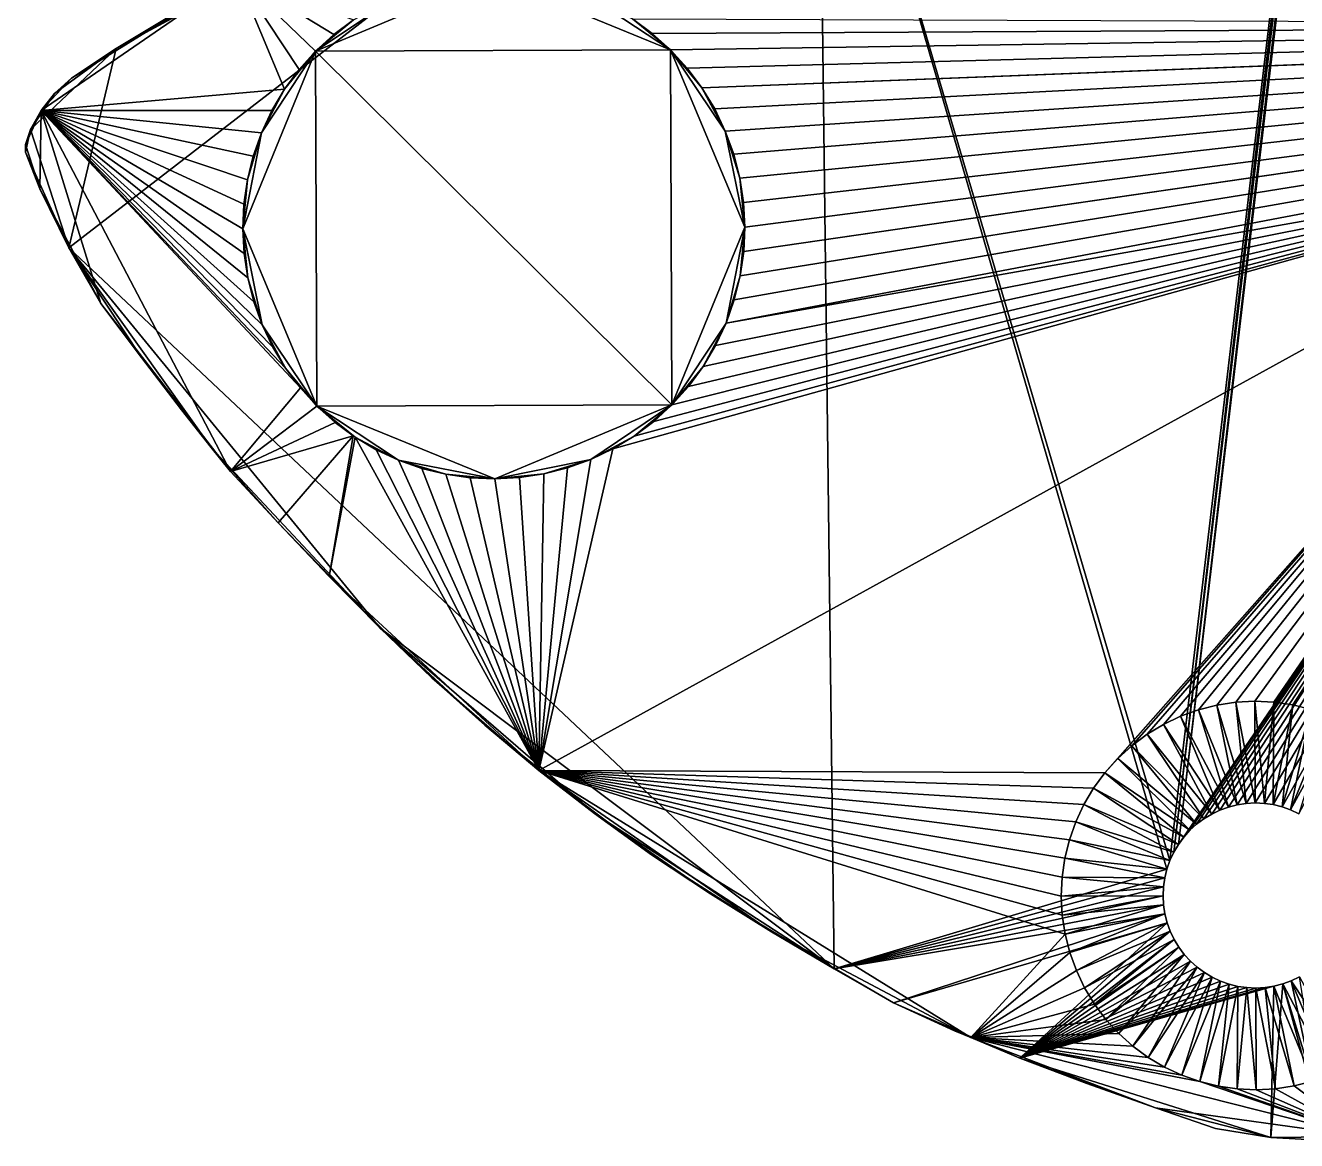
# Model space of a CAD drawing. Extents: x -90 to 90, y -51 to 49.
# Drawn here: x -90.27 to -69.26, y -50.86 to -32.42 of the extents above; entities that cross this region are included whole.
import ezdxf

# ---------------------------------------------------------------- set-up
doc = ezdxf.new("R2010")
doc.units = 0

msp = doc.modelspace()

# ---------------------------------------------------------------- linework, layer by layer
for points in [[(-67.099, -10.856, 2), (-67.176, -10.985, 2), (-71.285, -46.087, 2)], [(-67.099, -10.856, 2), (-71.285, -46.087, 2), (-71.208, -45.958, 2)], [(-67.036, -10.72, 2), (-67.099, -10.856, 2), (-71.208, -45.958, 2)], [(-67.036, -10.72, 2), (-71.208, -45.958, 2), (-63.477, -34.648, 2)], [(-67.176, -10.985, 2), (-77.166, -26.539, 2), (-71.348, -46.223, 2)], [(-67.176, -10.985, 2), (-71.348, -46.223, 2), (-71.285, -46.087, 2)], [(-77.166, -26.539, 2), (-88.77, -32.798, 2), (-89.552, -36.094, 2)], [(-77.166, -26.539, 2), (-89.552, -36.094, 2), (-76.898, -48.016, 2)], [(-77.166, -26.539, 2), (-82.511, -29.274, 2), (-88.77, -32.798, 2)], [(-77.166, -26.539, 2), (-76.898, -48.016, 2), (-71.398, -46.365, 2)], [(-77.166, -26.539, 2), (-71.398, -46.365, 2), (-71.348, -46.223, 2)], [(-82.511, -29.274, 2), (-86.772, -31.593, 2), (-88.77, -32.798, 2)], [(-90.011, -33.823, 0), (-89.512, -33.291, 0), (-86.772, -31.593, 0)], [(-90.011, -33.823, 0), (-86.772, -31.593, 0), (-85.987, -33.473, 0)], [(-89.512, -33.291, 0), (-88.77, -32.798, 0), (-86.772, -31.593, 0)], [(-86.772, -31.593, 0), (-88.77, -32.798, 0), (-88.77, -32.798, 2)], [(-86.772, -31.593, 0), (-88.77, -32.798, 2), (-86.772, -31.593, 2)], [(-85.173, -32.568), (-85.473, -32.842, 0), (-86.772, -31.593, 0)], [(-84.846, -32.324, 0), (-85.173, -32.568), (-86.772, -31.593, 0)], [(-86.772, -31.593, 0), (-85.473, -32.842, 0), (-85.746, -33.145)], [(-86.772, -31.593, 0), (-85.746, -33.145), (-85.987, -33.473, 0)], [(-85.473, -32.842, 0.2), (-84.13, -31.938, 0.2), (-82.543, -31.616, 0.2)], [(-85.473, -32.842, 0.2), (-82.543, -31.616, 0.2), (-79.604, -32.82, 0.2)], [(-82.543, -31.616, 0.2), (-80.954, -31.926, 0.2), (-79.604, -32.82, 0.2)], [(-85.473, -32.842, 0.2), (-84.846, -32.324, 0.2), (-84.13, -31.938, 0.2)], [(-80.954, -31.926, 0.2), (-80.235, -32.306, 0.2), (-79.604, -32.82, 0.2)], [(-85.473, -32.842, 0.2), (-85.173, -32.568, 0.2), (-84.846, -32.324, 0.2)], [(-85.173, -32.568), (-84.846, -32.324, 0), (-84.846, -32.324, 0.2)], [(-85.173, -32.568), (-84.846, -32.324, 0.2), (-85.173, -32.568, 0.2)], [(-52.365, -32.406, 0), (-79.907, -32.548, 0), (-80.235, -32.306, 0)], [(-80.235, -32.306, 0), (-79.907, -32.548, 0), (-79.907, -32.548, 0.2)], [(-80.235, -32.306, 0), (-79.907, -32.548, 0.2), (-80.235, -32.306, 0.2)], [(-80.235, -32.306, 0.2), (-79.907, -32.548, 0.2), (-79.604, -32.82, 0.2)], [(-85.473, -32.842, 0), (-85.173, -32.568), (-85.173, -32.568, 0.2)], [(-85.473, -32.842, 0), (-85.173, -32.568, 0.2), (-85.473, -32.842, 0.2)], [(-52.365, -32.406, 0), (-79.604, -32.82, 0), (-79.907, -32.548, 0)], [(-79.907, -32.548, 0), (-79.604, -32.82, 0), (-79.604, -32.82, 0.2)], [(-79.907, -32.548, 0), (-79.604, -32.82, 0.2), (-79.907, -32.548, 0.2)], [(-52.365, -32.406, 0), (-79.33, -33.121), (-79.604, -32.82, 0)], [(-52.365, -32.406, 0), (-79.086, -33.447, 0), (-79.33, -33.121)], [(-52.365, -32.406, 0), (-52.772, -32.428, 0), (-79.086, -33.447, 0)], [(-52.772, -32.428, 0), (-78.875, -33.796, 0), (-79.086, -33.447, 0)], [(-52.772, -32.428, 0), (-78.7, -34.163, 0), (-78.875, -33.796, 0)], [(-52.772, -32.428, 0), (-78.561, -34.546, 0), (-78.7, -34.163, 0)], [(-53.174, -32.489), (-63.477, -34.648, 0), (-78.688, -37.339)], [(-53.174, -32.489), (-78.688, -37.339), (-78.552, -36.955, 0)], [(-52.772, -32.428, 0), (-78.461, -34.941, 0), (-78.561, -34.546, 0)], [(-53.174, -32.489), (-78.552, -36.955, 0), (-78.454, -36.56, 0)], [(-52.772, -32.428, 0), (-78.399, -35.343, 0), (-78.461, -34.941, 0)], [(-53.174, -32.489), (-78.454, -36.56, 0), (-78.396, -36.157, 0)], [(-52.772, -32.428, 0), (-78.378, -35.75, 0), (-78.399, -35.343, 0)], [(-52.772, -32.428, 0), (-53.174, -32.489), (-78.396, -36.157, 0)], [(-52.772, -32.428, 0), (-78.396, -36.157, 0), (-78.378, -35.75, 0)], [(-88.77, -32.798, 2), (-89.791, -33.542, 2), (-90.189, -34.14, 2)], [(-88.77, -32.798, 2), (-90.189, -34.14, 2), (-89.552, -36.094, 2)], [(-88.77, -32.798, 2), (-89.512, -33.291, 2), (-89.791, -33.542, 2)], [(-88.77, -32.798, 0), (-89.512, -33.291, 0), (-89.512, -33.291, 2)], [(-88.77, -32.798, 0), (-89.512, -33.291, 2), (-88.77, -32.798, 2)], [(-86.678, -35.781, 0.2), (-86.368, -34.192, 0.2), (-85.473, -32.842, 0.2)], [(-85.451, -38.711, 0.2), (-86.678, -35.781, 0.2), (-85.473, -32.842, 0.2)], [(-86.368, -34.192, 0.2), (-85.987, -33.473, 0.2), (-85.473, -32.842, 0.2)], [(-85.987, -33.473, 0.2), (-85.746, -33.145, 0.2), (-85.473, -32.842, 0.2)], [(-85.746, -33.145), (-85.473, -32.842, 0), (-85.473, -32.842, 0.2)], [(-85.746, -33.145), (-85.473, -32.842, 0.2), (-85.746, -33.145, 0.2)], [(-85.473, -32.842, 0.2), (-79.604, -32.82, 0.2), (-79.582, -38.689, 0.2)], [(-79.582, -38.689, 0.2), (-85.451, -38.711, 0.2), (-85.473, -32.842, 0.2)], [(-79.604, -32.82, 0), (-79.33, -33.121), (-79.33, -33.121, 0.2)], [(-79.604, -32.82, 0), (-79.33, -33.121, 0.2), (-79.604, -32.82, 0.2)], [(-79.604, -32.82, 0.2), (-79.33, -33.121, 0.2), (-79.086, -33.447, 0.2)], [(-79.604, -32.82, 0.2), (-79.086, -33.447, 0.2), (-78.7, -34.163, 0.2)], [(-79.604, -32.82, 0.2), (-78.7, -34.163, 0.2), (-78.378, -35.75, 0.2)], [(-79.604, -32.82, 0.2), (-78.378, -35.75, 0.2), (-79.582, -38.689, 0.2)], [(-85.987, -33.473, 0), (-85.746, -33.145), (-85.746, -33.145, 0.2)], [(-85.987, -33.473, 0), (-85.746, -33.145, 0.2), (-85.987, -33.473, 0.2)], [(-79.33, -33.121), (-79.086, -33.447, 0), (-79.086, -33.447, 0.2)], [(-79.33, -33.121), (-79.086, -33.447, 0.2), (-79.33, -33.121, 0.2)], [(-90.011, -33.823, 0), (-89.791, -33.542, 0), (-89.512, -33.291, 0)], [(-89.512, -33.291, 0), (-89.791, -33.542, 0), (-89.791, -33.542, 2)], [(-89.512, -33.291, 0), (-89.791, -33.542, 2), (-89.512, -33.291, 2)], [(-89.791, -33.542, 2), (-90.011, -33.823, 2), (-90.189, -34.14, 2)], [(-90.011, -33.823, 0), (-85.987, -33.473, 0), (-86.195, -33.823, 0)], [(-89.791, -33.542, 0), (-90.011, -33.823, 0), (-90.011, -33.823, 2)], [(-89.791, -33.542, 0), (-90.011, -33.823, 2), (-89.791, -33.542, 2)], [(-86.368, -34.192, 0.2), (-86.195, -33.823, 0.2), (-85.987, -33.473, 0.2)], [(-86.195, -33.823, 0), (-85.987, -33.473, 0), (-85.987, -33.473, 0.2)], [(-86.195, -33.823, 0), (-85.987, -33.473, 0.2), (-86.195, -33.823, 0.2)], [(-79.086, -33.447, 0), (-78.875, -33.796, 0), (-78.875, -33.796, 0.2)], [(-79.086, -33.447, 0), (-78.875, -33.796, 0.2), (-79.086, -33.447, 0.2)], [(-79.086, -33.447, 0.2), (-78.875, -33.796, 0.2), (-78.7, -34.163, 0.2)], [(-90.268, -34.385, 0), (-90.189, -34.14, 0), (-90.011, -33.823, 0)], [(-90.033, -35.12, 0), (-90.268, -34.385, 0), (-90.011, -33.823, 0)], [(-90.011, -33.823, 0), (-90.189, -34.14, 0), (-90.189, -34.14, 2)], [(-90.011, -33.823, 0), (-90.189, -34.14, 2), (-90.011, -33.823, 2)], [(-89.024, -37.015, 0), (-90.033, -35.12, 0), (-90.011, -33.823, 0)], [(-86.882, -39.79, 0), (-89.024, -37.015, 0), (-90.011, -33.823, 0)], [(-90.011, -33.823, 0), (-86.195, -33.823, 0), (-86.368, -34.192, 0)], [(-90.011, -33.823, 0), (-86.368, -34.192, 0), (-86.504, -34.576, 0)], [(-85.726, -38.411, 0), (-86.882, -39.79, 0), (-90.011, -33.823, 0)], [(-85.97, -38.084, 0), (-85.726, -38.411, 0), (-90.011, -33.823, 0)], [(-90.011, -33.823, 0), (-86.504, -34.576, 0), (-86.601, -34.972, 0)], [(-90.011, -33.823, 0), (-86.601, -34.972, 0), (-86.659, -35.375, 0)], [(-86.18, -37.736, 0), (-85.97, -38.084, 0), (-90.011, -33.823, 0)], [(-86.356, -37.368), (-86.18, -37.736, 0), (-90.011, -33.823, 0)], [(-90.011, -33.823, 0), (-86.659, -35.375, 0), (-86.678, -35.781, 0)], [(-90.011, -33.823, 0), (-86.678, -35.781, 0), (-86.656, -36.188, 0)], [(-86.494, -36.985, 0), (-86.356, -37.368), (-90.011, -33.823, 0)], [(-90.011, -33.823, 0), (-86.656, -36.188, 0), (-86.595, -36.591, 0)], [(-90.011, -33.823, 0), (-86.595, -36.591, 0), (-86.494, -36.985, 0)], [(-86.368, -34.192, 0), (-86.195, -33.823, 0), (-86.195, -33.823, 0.2)], [(-86.368, -34.192, 0), (-86.195, -33.823, 0.2), (-86.368, -34.192, 0.2)], [(-78.875, -33.796, 0), (-78.7, -34.163, 0), (-78.7, -34.163, 0.2)], [(-78.875, -33.796, 0), (-78.7, -34.163, 0.2), (-78.875, -33.796, 0.2)], [(-90.189, -34.14, 2), (-90.268, -34.385, 2), (-90.271, -34.511, 2)], [(-90.189, -34.14, 2), (-90.271, -34.511, 2), (-89.552, -36.094, 2)], [(-90.189, -34.14, 0), (-90.268, -34.385, 0), (-90.268, -34.385, 2)], [(-90.189, -34.14, 0), (-90.268, -34.385, 2), (-90.189, -34.14, 2)], [(-86.678, -35.781, 0.2), (-86.601, -34.972, 0.2), (-86.368, -34.192, 0.2)], [(-86.601, -34.972, 0.2), (-86.504, -34.576, 0.2), (-86.368, -34.192, 0.2)], [(-86.504, -34.576, 0), (-86.368, -34.192, 0), (-86.368, -34.192, 0.2)], [(-86.504, -34.576, 0), (-86.368, -34.192, 0.2), (-86.504, -34.576, 0.2)], [(-78.7, -34.163, 0), (-78.561, -34.546, 0), (-78.561, -34.546, 0.2)], [(-78.7, -34.163, 0), (-78.561, -34.546, 0.2), (-78.7, -34.163, 0.2)], [(-78.7, -34.163, 0.2), (-78.561, -34.546, 0.2), (-78.461, -34.941, 0.2)], [(-78.7, -34.163, 0.2), (-78.461, -34.941, 0.2), (-78.378, -35.75, 0.2)], [(-90.033, -35.12, 0), (-90.271, -34.511, 0), (-90.268, -34.385, 0)], [(-90.268, -34.385, 0), (-90.271, -34.511, 0), (-90.271, -34.511, 2)], [(-90.268, -34.385, 0), (-90.271, -34.511, 2), (-90.268, -34.385, 2)], [(-90.271, -34.511, 2), (-90.033, -35.12, 2), (-89.552, -36.094, 2)], [(-90.271, -34.511, 0), (-90.033, -35.12, 0), (-90.033, -35.12, 2)], [(-90.271, -34.511, 0), (-90.033, -35.12, 2), (-90.271, -34.511, 2)], [(-86.601, -34.972, 0), (-86.504, -34.576, 0), (-86.504, -34.576, 0.2)], [(-86.601, -34.972, 0), (-86.504, -34.576, 0.2), (-86.601, -34.972, 0.2)], [(-63.477, -34.648, 0), (-72.424, -44.774, 0), (-81.784, -44.737, 0)], [(-63.477, -34.648, 0), (-81.784, -44.737, 0), (-80.558, -39.418)], [(-63.477, -34.648, 0), (-80.558, -39.418), (-80.209, -39.208)], [(-63.477, -34.648, 0), (-80.209, -39.208), (-79.883, -38.964)], [(-63.477, -34.648, 0), (-79.883, -38.964), (-79.582, -38.689, 0)], [(-63.477, -34.648, 0), (-79.582, -38.689, 0), (-79.31, -38.386, 0)], [(-63.477, -34.648, 0), (-79.31, -38.386, 0), (-79.068, -38.058, 0)], [(-63.477, -34.648, 0), (-79.068, -38.058, 0), (-78.86, -37.708, 0)], [(-63.477, -34.648, 0), (-78.86, -37.708, 0), (-78.688, -37.339)], [(-78.561, -34.546, 0), (-78.461, -34.941, 0), (-78.461, -34.941, 0.2)], [(-78.561, -34.546, 0), (-78.461, -34.941, 0.2), (-78.561, -34.546, 0.2)], [(-63.477, -34.648, 0), (-72.213, -44.54), (-72.424, -44.774, 0)], [(-63.477, -34.648, 0), (-71.98, -44.327, 0), (-72.213, -44.54)], [(-63.477, -34.648, 0), (-71.728, -44.138, 0), (-71.98, -44.327, 0)], [(-63.477, -34.648, 0), (-71.458, -43.975, 0), (-71.728, -44.138, 0)], [(-63.477, -34.648, 0), (-71.173, -43.839, 0), (-71.458, -43.975, 0)], [(-71.208, -45.958, 2), (-71.119, -45.837, 2), (-63.477, -34.648, 2)], [(-63.477, -34.648, 0), (-70.877, -43.732, 0), (-71.173, -43.839, 0)], [(-71.119, -45.837, 2), (-71.019, -45.725, 2), (-63.477, -34.648, 2)], [(-71.019, -45.725, 2), (-70.908, -45.624, 2), (-63.477, -34.648, 2)], [(-70.908, -45.624, 2), (-70.788, -45.534, 2), (-63.477, -34.648, 2)], [(-63.477, -34.648, 0), (-70.571, -43.654, 0), (-70.877, -43.732, 0)], [(-70.788, -45.534, 2), (-70.659, -45.457, 2), (-63.477, -34.648, 2)], [(-70.659, -45.457, 2), (-70.524, -45.392, 2), (-63.477, -34.648, 2)], [(-63.477, -34.648, 0), (-70.26, -43.607, 0), (-70.571, -43.654, 0)], [(-70.524, -45.392, 2), (-70.382, -45.341, 2), (-63.477, -34.648, 2)], [(-70.382, -45.341, 2), (-70.237, -45.304, 2), (-63.477, -34.648, 2)], [(-63.477, -34.648, 0), (-69.945, -43.59, 0), (-70.26, -43.607, 0)], [(-70.237, -45.304, 2), (-70.088, -45.281, 2), (-63.477, -34.648, 2)], [(-70.088, -45.281, 2), (-69.938, -45.273, 2), (-63.477, -34.648, 2)], [(-63.477, -34.648, 0), (-69.63, -43.605, 0), (-69.945, -43.59, 0)], [(-69.938, -45.273, 2), (-69.788, -45.28, 2), (-63.477, -34.648, 2)], [(-69.788, -45.28, 2), (-69.64, -45.301, 2), (-63.477, -34.648, 2)], [(-69.64, -45.301, 2), (-69.494, -45.337, 2), (-63.477, -34.648, 2)], [(-63.477, -34.648, 0), (-69.318, -43.65, 0), (-69.63, -43.605, 0)], [(-69.494, -45.337, 2), (-69.353, -45.387, 2), (-63.477, -34.648, 2)], [(-69.353, -45.387, 2), (-69.217, -45.451, 2), (-63.477, -34.648, 2)], [(-63.477, -34.648, 0), (-69.012, -43.725, 0), (-69.318, -43.65, 0)], [(-86.678, -35.781, 0.2), (-86.659, -35.375, 0.2), (-86.601, -34.972, 0.2)], [(-86.659, -35.375, 0), (-86.601, -34.972, 0), (-86.601, -34.972, 0.2)], [(-86.659, -35.375, 0), (-86.601, -34.972, 0.2), (-86.659, -35.375, 0.2)], [(-78.461, -34.941, 0), (-78.399, -35.343, 0), (-78.399, -35.343, 0.2)], [(-78.461, -34.941, 0), (-78.399, -35.343, 0.2), (-78.461, -34.941, 0.2)], [(-78.461, -34.941, 0.2), (-78.399, -35.343, 0.2), (-78.378, -35.75, 0.2)], [(-89.024, -37.015, 0), (-89.552, -36.094, 0), (-90.033, -35.12, 0)], [(-90.033, -35.12, 0), (-89.552, -36.094, 0), (-89.552, -36.094, 2)], [(-90.033, -35.12, 0), (-89.552, -36.094, 2), (-90.033, -35.12, 2)], [(-86.678, -35.781, 0), (-86.659, -35.375, 0), (-86.659, -35.375, 0.2)], [(-86.678, -35.781, 0), (-86.659, -35.375, 0.2), (-86.678, -35.781, 0.2)], [(-78.399, -35.343, 0.2), (-78.399, -35.343, 0), (-78.378, -35.75, 0)], [(-78.399, -35.343, 0.2), (-78.378, -35.75, 0), (-78.378, -35.75, 0.2)], [(-86.656, -36.188, 0.2), (-86.656, -36.188, 0), (-86.678, -35.781, 0)], [(-86.656, -36.188, 0.2), (-86.678, -35.781, 0), (-86.678, -35.781, 0.2)], [(-86.595, -36.591, 0.2), (-86.656, -36.188, 0.2), (-86.678, -35.781, 0.2)], [(-86.356, -37.368, 0.2), (-86.595, -36.591, 0.2), (-86.678, -35.781, 0.2)], [(-85.451, -38.711, 0.2), (-86.356, -37.368, 0.2), (-86.678, -35.781, 0.2)], [(-78.378, -35.75, 0.2), (-78.688, -37.339, 0.2), (-79.582, -38.689, 0.2)], [(-78.378, -35.75, 0.2), (-78.454, -36.56, 0.2), (-78.688, -37.339, 0.2)], [(-78.378, -35.75, 0.2), (-78.396, -36.157, 0.2), (-78.454, -36.56, 0.2)], [(-78.378, -35.75, 0), (-78.396, -36.157, 0), (-78.396, -36.157, 0.2)], [(-78.378, -35.75, 0), (-78.396, -36.157, 0.2), (-78.378, -35.75, 0.2)], [(-89.552, -36.094, 2), (-89.024, -37.015, 2), (-88.354, -37.909, 2)], [(-89.552, -36.094, 2), (-88.354, -37.909, 2), (-87.2, -39.393, 2)], [(-89.552, -36.094, 2), (-87.2, -39.393, 2), (-84.406, -42.384, 2)], [(-89.552, -36.094, 2), (-84.406, -42.384, 2), (-76.898, -48.016, 2)], [(-89.552, -36.094, 0), (-89.024, -37.015, 0), (-89.024, -37.015, 2)], [(-89.552, -36.094, 0), (-89.024, -37.015, 2), (-89.552, -36.094, 2)], [(-86.595, -36.591, 0.2), (-86.595, -36.591, 0), (-86.656, -36.188, 0)], [(-86.595, -36.591, 0.2), (-86.656, -36.188, 0), (-86.656, -36.188, 0.2)], [(-78.396, -36.157, 0), (-78.454, -36.56, 0), (-78.454, -36.56, 0.2)], [(-78.396, -36.157, 0), (-78.454, -36.56, 0.2), (-78.396, -36.157, 0.2)], [(-78.454, -36.56, 0.2), (-78.552, -36.955, 0.2), (-78.688, -37.339, 0.2)], [(-78.454, -36.56, 0), (-78.552, -36.955, 0), (-78.552, -36.955, 0.2)], [(-78.454, -36.56, 0), (-78.552, -36.955, 0.2), (-78.454, -36.56, 0.2)], [(-86.494, -36.985, 0.2), (-86.494, -36.985, 0), (-86.595, -36.591, 0)], [(-86.494, -36.985, 0.2), (-86.595, -36.591, 0), (-86.595, -36.591, 0.2)], [(-86.356, -37.368, 0.2), (-86.494, -36.985, 0.2), (-86.595, -36.591, 0.2)], [(-86.356, -37.368, 0.2), (-86.356, -37.368), (-86.494, -36.985, 0)], [(-86.356, -37.368, 0.2), (-86.494, -36.985, 0), (-86.494, -36.985, 0.2)], [(-78.552, -36.955, 0), (-78.688, -37.339), (-78.688, -37.339, 0.2)], [(-78.552, -36.955, 0), (-78.688, -37.339, 0.2), (-78.552, -36.955, 0.2)], [(-87.693, -38.771, 0), (-88.354, -37.909, 0), (-89.024, -37.015, 0)], [(-86.882, -39.79, 0), (-87.693, -38.771, 0), (-89.024, -37.015, 0)], [(-89.024, -37.015, 0), (-88.354, -37.909, 0), (-88.354, -37.909, 2)], [(-89.024, -37.015, 0), (-88.354, -37.909, 2), (-89.024, -37.015, 2)], [(-86.18, -37.736, 0.2), (-86.18, -37.736, 0), (-86.356, -37.368)], [(-86.18, -37.736, 0.2), (-86.356, -37.368), (-86.356, -37.368, 0.2)], [(-85.97, -38.084, 0.2), (-86.18, -37.736, 0.2), (-86.356, -37.368, 0.2)], [(-85.451, -38.711, 0.2), (-85.97, -38.084, 0.2), (-86.356, -37.368, 0.2)], [(-78.688, -37.339, 0.2), (-79.068, -38.058, 0.2), (-79.582, -38.689, 0.2)], [(-78.688, -37.339, 0.2), (-78.86, -37.708, 0.2), (-79.068, -38.058, 0.2)], [(-78.688, -37.339), (-78.86, -37.708, 0), (-78.86, -37.708, 0.2)], [(-78.688, -37.339), (-78.86, -37.708, 0.2), (-78.688, -37.339, 0.2)], [(-85.97, -38.084, 0.2), (-85.97, -38.084, 0), (-86.18, -37.736, 0)], [(-85.97, -38.084, 0.2), (-86.18, -37.736, 0), (-86.18, -37.736, 0.2)], [(-78.86, -37.708, 0), (-79.068, -38.058, 0), (-79.068, -38.058, 0.2)], [(-78.86, -37.708, 0), (-79.068, -38.058, 0.2), (-78.86, -37.708, 0.2)], [(-88.354, -37.909, 2), (-87.693, -38.771, 2), (-87.2, -39.393, 2)], [(-88.354, -37.909, 0), (-87.693, -38.771, 0), (-87.693, -38.771, 2)], [(-88.354, -37.909, 0), (-87.693, -38.771, 2), (-88.354, -37.909, 2)], [(-85.726, -38.411, 0.2), (-85.726, -38.411, 0), (-85.97, -38.084, 0)], [(-85.726, -38.411, 0.2), (-85.97, -38.084, 0), (-85.97, -38.084, 0.2)], [(-85.451, -38.711, 0.2), (-85.726, -38.411, 0.2), (-85.97, -38.084, 0.2)], [(-79.068, -38.058, 0.2), (-79.31, -38.386, 0.2), (-79.582, -38.689, 0.2)], [(-79.068, -38.058, 0), (-79.31, -38.386, 0), (-79.31, -38.386, 0.2)], [(-79.068, -38.058, 0), (-79.31, -38.386, 0.2), (-79.068, -38.058, 0.2)], [(-85.726, -38.411, 0), (-85.451, -38.711, 0), (-86.882, -39.79, 0)], [(-85.451, -38.711, 0.2), (-85.451, -38.711, 0), (-85.726, -38.411, 0)], [(-85.451, -38.711, 0.2), (-85.726, -38.411, 0), (-85.726, -38.411, 0.2)], [(-79.31, -38.386, 0), (-79.582, -38.689, 0), (-79.582, -38.689, 0.2)], [(-79.31, -38.386, 0), (-79.582, -38.689, 0.2), (-79.31, -38.386, 0.2)], [(-86.882, -39.79, 0), (-87.2, -39.393, 0), (-87.693, -38.771, 0)], [(-87.693, -38.771, 0), (-87.2, -39.393, 0), (-87.2, -39.393, 2)], [(-87.693, -38.771, 0), (-87.2, -39.393, 2), (-87.693, -38.771, 2)], [(-85.451, -38.711, 0), (-85.148, -38.984, 0), (-86.882, -39.79, 0)], [(-79.582, -38.689, 0.2), (-82.512, -39.916, 0.2), (-85.451, -38.711, 0.2)], [(-85.148, -38.984, 0.2), (-85.148, -38.984, 0), (-85.451, -38.711, 0)], [(-85.148, -38.984, 0.2), (-85.451, -38.711, 0), (-85.451, -38.711, 0.2)], [(-84.82, -39.225, 0.2), (-85.148, -38.984, 0.2), (-85.451, -38.711, 0.2)], [(-84.101, -39.606, 0.2), (-84.82, -39.225, 0.2), (-85.451, -38.711, 0.2)], [(-82.512, -39.916, 0.2), (-84.101, -39.606, 0.2), (-85.451, -38.711, 0.2)], [(-79.582, -38.689, 0.2), (-80.925, -39.594, 0.2), (-82.512, -39.916, 0.2)], [(-79.582, -38.689, 0.2), (-80.209, -39.208, 0.2), (-80.925, -39.594, 0.2)], [(-79.582, -38.689, 0.2), (-79.883, -38.964, 0.2), (-80.209, -39.208, 0.2)], [(-79.582, -38.689, 0), (-79.883, -38.964), (-79.883, -38.964, 0.2)], [(-79.582, -38.689, 0), (-79.883, -38.964, 0.2), (-79.582, -38.689, 0.2)], [(-85.148, -38.984, 0), (-84.853, -39.201, 0), (-86.882, -39.79, 0)], [(-85.148, -38.984, 0.2), (-84.82, -39.225, 0.2), (-84.82, -39.225, 0)], [(-84.853, -39.201, 0), (-85.148, -38.984, 0), (-85.148, -38.984, 0.2)], [(-84.82, -39.225, 0), (-84.853, -39.201, 0), (-85.148, -38.984, 0.2)], [(-79.883, -38.964), (-80.209, -39.208), (-80.209, -39.208, 0.2)], [(-79.883, -38.964), (-80.209, -39.208, 0.2), (-79.883, -38.964, 0.2)], [(-84.853, -39.201, 0), (-86.09, -40.643, 0), (-86.882, -39.79, 0)], [(-85.25, -41.529, 0), (-86.09, -40.643, 0), (-84.853, -39.201, 0)], [(-85.25, -41.529, 0), (-84.853, -39.201, 0), (-84.82, -39.225, 0)], [(-81.784, -44.737, 0), (-85.25, -41.529, 0), (-84.82, -39.225, 0)], [(-81.784, -44.737, 0), (-84.82, -39.225, 0), (-84.47, -39.433)], [(-84.47, -39.433, 0.2), (-84.47, -39.433), (-84.82, -39.225, 0)], [(-84.47, -39.433, 0.2), (-84.82, -39.225, 0), (-84.82, -39.225, 0.2)], [(-84.101, -39.606, 0.2), (-84.47, -39.433, 0.2), (-84.82, -39.225, 0.2)], [(-80.209, -39.208, 0.2), (-80.558, -39.418, 0.2), (-80.925, -39.594, 0.2)], [(-80.209, -39.208), (-80.558, -39.418), (-80.558, -39.418, 0.2)], [(-80.209, -39.208), (-80.558, -39.418, 0.2), (-80.209, -39.208, 0.2)], [(-87.2, -39.393, 2), (-86.882, -39.79, 2), (-86.09, -40.643, 2)], [(-87.2, -39.393, 2), (-86.09, -40.643, 2), (-84.406, -42.384, 2)], [(-87.2, -39.393, 0), (-86.882, -39.79, 0), (-86.882, -39.79, 2)], [(-87.2, -39.393, 0), (-86.882, -39.79, 2), (-87.2, -39.393, 2)], [(-81.784, -44.737, 0), (-84.47, -39.433), (-84.101, -39.606)], [(-84.101, -39.606, 0.2), (-84.101, -39.606), (-84.47, -39.433)], [(-84.101, -39.606, 0.2), (-84.47, -39.433), (-84.47, -39.433, 0.2)], [(-81.784, -44.737, 0), (-80.925, -39.594, 0), (-80.558, -39.418)], [(-80.558, -39.418), (-80.925, -39.594, 0), (-80.925, -39.594, 0.2)], [(-80.558, -39.418), (-80.925, -39.594, 0.2), (-80.558, -39.418, 0.2)], [(-81.784, -44.737, 0), (-84.101, -39.606), (-83.717, -39.742, 0)], [(-83.717, -39.742, 0.2), (-83.717, -39.742, 0), (-84.101, -39.606)], [(-83.717, -39.742, 0.2), (-84.101, -39.606), (-84.101, -39.606, 0.2)], [(-83.322, -39.839, 0.2), (-83.717, -39.742, 0.2), (-84.101, -39.606, 0.2)], [(-82.512, -39.916, 0.2), (-83.322, -39.839, 0.2), (-84.101, -39.606, 0.2)], [(-80.925, -39.594, 0.2), (-81.703, -39.833, 0.2), (-82.512, -39.916, 0.2)], [(-81.784, -44.737, 0), (-81.308, -39.733, 0), (-80.925, -39.594, 0)], [(-80.925, -39.594, 0.2), (-81.308, -39.733, 0.2), (-81.703, -39.833, 0.2)], [(-80.925, -39.594, 0), (-81.308, -39.733, 0), (-81.308, -39.733, 0.2)], [(-80.925, -39.594, 0), (-81.308, -39.733, 0.2), (-80.925, -39.594, 0.2)], [(-86.882, -39.79, 0), (-86.09, -40.643, 0), (-86.09, -40.643, 2)], [(-86.882, -39.79, 0), (-86.09, -40.643, 2), (-86.882, -39.79, 2)], [(-81.784, -44.737, 0), (-83.717, -39.742, 0), (-83.322, -39.839, 0)], [(-83.322, -39.839, 0.2), (-83.322, -39.839, 0), (-83.717, -39.742, 0)], [(-83.322, -39.839, 0.2), (-83.717, -39.742, 0), (-83.717, -39.742, 0.2)], [(-81.784, -44.737, 0), (-83.322, -39.839, 0), (-82.919, -39.897, 0)], [(-82.919, -39.897, 0.2), (-82.919, -39.897, 0), (-83.322, -39.839, 0)], [(-82.919, -39.897, 0.2), (-83.322, -39.839, 0), (-83.322, -39.839, 0.2)], [(-82.512, -39.916, 0.2), (-82.919, -39.897, 0.2), (-83.322, -39.839, 0.2)], [(-81.784, -44.737, 0), (-82.919, -39.897, 0), (-82.512, -39.916, 0)], [(-82.512, -39.916, 0.2), (-82.512, -39.916, 0), (-82.919, -39.897, 0)], [(-82.512, -39.916, 0.2), (-82.919, -39.897, 0), (-82.919, -39.897, 0.2)], [(-81.703, -39.833, 0.2), (-82.105, -39.894, 0.2), (-82.512, -39.916, 0.2)], [(-81.784, -44.737, 0), (-82.512, -39.916, 0), (-82.105, -39.894)], [(-82.105, -39.894), (-82.512, -39.916, 0), (-82.512, -39.916, 0.2)], [(-82.105, -39.894), (-82.512, -39.916, 0.2), (-82.105, -39.894, 0.2)], [(-81.784, -44.737, 0), (-82.105, -39.894), (-81.703, -39.833, 0)], [(-81.703, -39.833, 0), (-82.105, -39.894), (-82.105, -39.894, 0.2)], [(-81.703, -39.833, 0), (-82.105, -39.894, 0.2), (-81.703, -39.833, 0.2)], [(-81.784, -44.737, 0), (-81.703, -39.833, 0), (-81.308, -39.733, 0)], [(-81.308, -39.733, 0), (-81.703, -39.833, 0), (-81.703, -39.833, 0.2)], [(-81.308, -39.733, 0), (-81.703, -39.833, 0.2), (-81.308, -39.733, 0.2)], [(-86.09, -40.643, 2), (-85.25, -41.529, 2), (-84.406, -42.384, 2)], [(-86.09, -40.643, 0), (-85.25, -41.529, 0), (-85.25, -41.529, 2)], [(-86.09, -40.643, 0), (-85.25, -41.529, 2), (-86.09, -40.643, 2)], [(-83.551, -43.205, 0), (-84.406, -42.384, 0), (-85.25, -41.529, 0)], [(-81.784, -44.737, 0), (-83.551, -43.205, 0), (-85.25, -41.529, 0)], [(-85.25, -41.529, 0), (-84.406, -42.384, 0), (-84.406, -42.384, 2)], [(-85.25, -41.529, 0), (-84.406, -42.384, 2), (-85.25, -41.529, 2)], [(-84.406, -42.384, 2), (-83.551, -43.205, 2), (-82.678, -43.989, 2)], [(-84.406, -42.384, 2), (-82.678, -43.989, 2), (-80.864, -45.449, 2)], [(-84.406, -42.384, 2), (-80.864, -45.449, 2), (-76.898, -48.016, 2)], [(-84.406, -42.384, 0), (-83.551, -43.205, 0), (-83.551, -43.205, 2)], [(-84.406, -42.384, 0), (-83.551, -43.205, 2), (-84.406, -42.384, 2)], [(-81.784, -44.737, 0), (-82.678, -43.989, 0), (-83.551, -43.205, 0)], [(-83.551, -43.205, 0), (-82.678, -43.989, 0), (-82.678, -43.989, 2)], [(-83.551, -43.205, 0), (-82.678, -43.989, 2), (-83.551, -43.205, 2)], [(-70.877, -43.732, 0), (-70.571, -43.654, 0), (-70.237, -45.304, 1.2)], [(-70.571, -43.654, 0), (-70.26, -43.607, 0), (-70.088, -45.281, 1.2)], [(-70.571, -43.654, 0), (-70.088, -45.281, 1.2), (-70.237, -45.304, 1.2)], [(-70.26, -43.607, 0), (-69.945, -43.59, 0), (-69.938, -45.273, 1.2)], [(-70.26, -43.607, 0), (-69.938, -45.273, 1.2), (-70.088, -45.281, 1.2)], [(-69.945, -43.59, 0), (-69.63, -43.605, 0), (-69.788, -45.28, 1.2)], [(-69.945, -43.59, 0), (-69.788, -45.28, 1.2), (-69.938, -45.273, 1.2)], [(-69.63, -43.605, 0), (-69.64, -45.301, 1.2), (-69.788, -45.28, 1.2)], [(-69.63, -43.605, 0), (-69.318, -43.65, 0), (-69.64, -45.301, 1.2)], [(-69.318, -43.65, 0), (-69.494, -45.337, 1.2), (-69.64, -45.301, 1.2)], [(-69.318, -43.65, 0), (-69.012, -43.725, 0), (-69.494, -45.337, 1.2)], [(-71.458, -43.975, 0), (-71.173, -43.839, 0), (-70.524, -45.392, 1.2)], [(-71.173, -43.839, 0), (-70.877, -43.732, 0), (-70.382, -45.341, 1.2)], [(-71.173, -43.839, 0), (-70.382, -45.341, 1.2), (-70.524, -45.392, 1.2)], [(-70.877, -43.732, 0), (-70.237, -45.304, 1.2), (-70.382, -45.341, 1.2)], [(-69.012, -43.725, 0), (-69.353, -45.387, 1.2), (-69.494, -45.337, 1.2)], [(-69.012, -43.725, 0), (-68.714, -43.83, 0), (-69.353, -45.387, 1.2)], [(-68.714, -43.83, 0), (-69.217, -45.451, 1.2), (-69.353, -45.387, 1.2)], [(-82.678, -43.989, 2), (-81.784, -44.737, 2), (-80.864, -45.449, 2)], [(-82.678, -43.989, 0), (-81.784, -44.737, 0), (-81.784, -44.737, 2)], [(-82.678, -43.989, 0), (-81.784, -44.737, 2), (-82.678, -43.989, 2)], [(-71.728, -44.138, 0), (-71.458, -43.975, 0), (-70.659, -45.457, 1.2)], [(-71.458, -43.975, 0), (-70.524, -45.392, 1.2), (-70.659, -45.457, 1.2)], [(-70.908, -45.624, 1.2), (-72.213, -44.54), (-71.98, -44.327, 0)], [(-71.98, -44.327, 0), (-71.728, -44.138, 0), (-70.788, -45.534, 1.2)], [(-71.98, -44.327, 0), (-70.788, -45.534, 1.2), (-70.908, -45.624, 1.2)], [(-71.728, -44.138, 0), (-70.659, -45.457, 1.2), (-70.788, -45.534, 1.2)], [(-71.019, -45.725, 1.2), (-72.424, -44.774, 0), (-72.213, -44.54)], [(-70.908, -45.624, 1.2), (-71.019, -45.725, 1.2), (-72.213, -44.54)], [(-79.918, -46.128, 0), (-80.864, -45.45, 0), (-81.784, -44.737, 0)], [(-77.937, -47.402, 0), (-79.918, -46.128, 0), (-81.784, -44.737, 0)], [(-74.639, -49.153, 0), (-77.937, -47.402, 0), (-81.784, -44.737, 0)], [(-73.082, -47.442, 0), (-74.639, -49.153, 0), (-81.784, -44.737, 0)], [(-73.129, -47.13, 0), (-73.082, -47.442, 0), (-81.784, -44.737, 0)], [(-73.146, -46.815, 0), (-73.129, -47.13, 0), (-81.784, -44.737, 0)], [(-73.131, -46.5, 0), (-73.146, -46.815, 0), (-81.784, -44.737, 0)], [(-73.086, -46.188), (-73.131, -46.5, 0), (-81.784, -44.737, 0)], [(-73.011, -45.882, 0), (-73.086, -46.188), (-81.784, -44.737, 0)], [(-72.906, -45.585, 0), (-73.011, -45.882, 0), (-81.784, -44.737, 0)], [(-72.772, -45.299, 0), (-72.906, -45.585, 0), (-81.784, -44.737, 0)], [(-72.611, -45.028, 0), (-72.772, -45.299, 0), (-81.784, -44.737, 0)], [(-72.424, -44.774, 0), (-72.611, -45.028, 0), (-81.784, -44.737, 0)], [(-81.784, -44.737, 0), (-80.864, -45.45, 0), (-80.864, -45.449, 2)], [(-81.784, -44.737, 0), (-80.864, -45.449, 2), (-81.784, -44.737, 2)], [(-71.119, -45.837, 1.2), (-72.611, -45.028, 0), (-72.424, -44.774, 0)], [(-71.019, -45.725, 1.2), (-71.119, -45.837, 1.2), (-72.424, -44.774, 0)], [(-71.208, -45.958, 1.2), (-72.772, -45.299, 0), (-72.611, -45.028, 0)], [(-71.119, -45.837, 1.2), (-71.208, -45.958, 1.2), (-72.611, -45.028, 0)], [(-71.285, -46.087, 1.2), (-72.906, -45.585, 0), (-72.772, -45.299, 0)], [(-71.208, -45.958, 1.2), (-71.285, -46.087, 1.2), (-72.772, -45.299, 0)], [(-70.524, -45.392, 2), (-70.659, -45.457, 2), (-70.659, -45.457, 1.2)], [(-70.524, -45.392, 2), (-70.659, -45.457, 1.2), (-70.524, -45.392, 1.2)], [(-70.382, -45.341, 2), (-70.524, -45.392, 2), (-70.524, -45.392, 1.2)], [(-70.382, -45.341, 2), (-70.524, -45.392, 1.2), (-70.382, -45.341, 1.2)], [(-70.237, -45.304, 2), (-70.382, -45.341, 2), (-70.382, -45.341, 1.2)], [(-70.237, -45.304, 2), (-70.382, -45.341, 1.2), (-70.237, -45.304, 1.2)], [(-70.088, -45.281, 2), (-70.237, -45.304, 2), (-70.237, -45.304, 1.2)], [(-70.088, -45.281, 2), (-70.237, -45.304, 1.2), (-70.088, -45.281, 1.2)], [(-69.938, -45.273, 2), (-70.088, -45.281, 2), (-70.088, -45.281, 1.2)], [(-69.938, -45.273, 2), (-70.088, -45.281, 1.2), (-69.938, -45.273, 1.2)], [(-69.788, -45.28, 1.2), (-69.788, -45.28, 2), (-69.938, -45.273, 2)], [(-69.788, -45.28, 1.2), (-69.938, -45.273, 2), (-69.938, -45.273, 1.2)], [(-69.64, -45.301, 1.2), (-69.64, -45.301, 2), (-69.788, -45.28, 2)], [(-69.64, -45.301, 1.2), (-69.788, -45.28, 2), (-69.788, -45.28, 1.2)], [(-69.494, -45.337, 1.2), (-69.494, -45.337, 2), (-69.64, -45.301, 2)], [(-69.494, -45.337, 1.2), (-69.64, -45.301, 2), (-69.64, -45.301, 1.2)], [(-69.353, -45.387, 1.2), (-69.353, -45.387, 2), (-69.494, -45.337, 2)], [(-69.353, -45.387, 1.2), (-69.494, -45.337, 2), (-69.494, -45.337, 1.2)], [(-69.217, -45.451, 1.2), (-69.217, -45.451, 2), (-69.353, -45.387, 2)], [(-69.217, -45.451, 1.2), (-69.353, -45.387, 2), (-69.353, -45.387, 1.2)], [(-80.864, -45.449, 2), (-79.918, -46.128, 2), (-78.943, -46.776, 2)], [(-80.864, -45.449, 2), (-78.943, -46.776, 2), (-76.898, -48.016, 2)], [(-80.864, -45.45, 0), (-79.918, -46.128, 2), (-80.864, -45.449, 2)], [(-80.864, -45.45, 0), (-79.918, -46.128, 0), (-79.918, -46.128, 2)], [(-71.348, -46.223, 1.2), (-73.011, -45.882, 0), (-72.906, -45.585, 0)], [(-71.285, -46.087, 1.2), (-71.348, -46.223, 1.2), (-72.906, -45.585, 0)], [(-70.788, -45.534, 2), (-70.908, -45.624, 2), (-70.908, -45.624, 1.2)], [(-70.788, -45.534, 2), (-70.908, -45.624, 1.2), (-70.788, -45.534, 1.2)], [(-70.659, -45.457, 2), (-70.788, -45.534, 2), (-70.788, -45.534, 1.2)], [(-70.659, -45.457, 2), (-70.788, -45.534, 1.2), (-70.659, -45.457, 1.2)], [(-71.019, -45.725, 2), (-71.119, -45.837, 2), (-71.119, -45.837, 1.2)], [(-71.019, -45.725, 2), (-71.119, -45.837, 1.2), (-71.019, -45.725, 1.2)], [(-70.908, -45.624, 2), (-71.019, -45.725, 2), (-71.019, -45.725, 1.2)], [(-70.908, -45.624, 2), (-71.019, -45.725, 1.2), (-70.908, -45.624, 1.2)], [(-71.398, -46.365, 1.2), (-73.086, -46.188), (-73.011, -45.882, 0)], [(-71.348, -46.223, 1.2), (-71.398, -46.365, 1.2), (-73.011, -45.882, 0)], [(-71.208, -45.958, 2), (-71.285, -46.087, 2), (-71.285, -46.087, 1.2)], [(-71.208, -45.958, 2), (-71.285, -46.087, 1.2), (-71.208, -45.958, 1.2)], [(-71.119, -45.837, 2), (-71.208, -45.958, 2), (-71.208, -45.958, 1.2)], [(-71.119, -45.837, 2), (-71.208, -45.958, 1.2), (-71.119, -45.837, 1.2)], [(-77.937, -47.402, 0), (-78.943, -46.776, 0), (-79.918, -46.128, 0)], [(-79.918, -46.128, 0), (-78.943, -46.776, 0), (-78.943, -46.776, 2)], [(-79.918, -46.128, 0), (-78.943, -46.776, 2), (-79.918, -46.128, 2)], [(-71.434, -46.51, 1.2), (-73.131, -46.5, 0), (-73.086, -46.188)], [(-71.398, -46.365, 1.2), (-71.434, -46.51, 1.2), (-73.086, -46.188)], [(-71.348, -46.223, 2), (-71.398, -46.365, 2), (-71.398, -46.365, 1.2)], [(-71.348, -46.223, 2), (-71.398, -46.365, 1.2), (-71.348, -46.223, 1.2)], [(-71.285, -46.087, 2), (-71.348, -46.223, 2), (-71.348, -46.223, 1.2)], [(-71.285, -46.087, 2), (-71.348, -46.223, 1.2), (-71.285, -46.087, 1.2)], [(-76.898, -48.016, 2), (-71.434, -46.51, 2), (-71.398, -46.365, 2)], [(-71.398, -46.365, 2), (-71.434, -46.51, 2), (-71.434, -46.51, 1.2)], [(-71.398, -46.365, 2), (-71.434, -46.51, 1.2), (-71.398, -46.365, 1.2)], [(-76.898, -48.016, 2), (-71.456, -46.659, 2), (-71.434, -46.51, 2)], [(-71.456, -46.659, 1.2), (-73.146, -46.815, 0), (-73.131, -46.5, 0)], [(-71.434, -46.51, 1.2), (-71.456, -46.659, 1.2), (-73.131, -46.5, 0)], [(-71.434, -46.51, 2), (-71.456, -46.659, 2), (-71.456, -46.659, 1.2)], [(-71.434, -46.51, 2), (-71.456, -46.659, 1.2), (-71.434, -46.51, 1.2)], [(-78.943, -46.776, 2), (-77.937, -47.402, 2), (-76.898, -48.016, 2)], [(-78.943, -46.776, 0), (-77.937, -47.402, 0), (-77.937, -47.402, 2)], [(-78.943, -46.776, 0), (-77.937, -47.402, 2), (-78.943, -46.776, 2)], [(-76.898, -48.016, 2), (-71.463, -46.809, 2), (-71.456, -46.659, 2)], [(-76.898, -48.016, 2), (-71.455, -46.959, 2), (-71.463, -46.809, 2)], [(-71.456, -46.659, 1.2), (-71.463, -46.809, 1.2), (-73.146, -46.815, 0)], [(-71.463, -46.809, 1.2), (-73.129, -47.13, 0), (-73.146, -46.815, 0)], [(-71.463, -46.809, 1.2), (-71.455, -46.959, 1.2), (-73.129, -47.13, 0)], [(-71.456, -46.659, 2), (-71.463, -46.809, 2), (-71.463, -46.809, 1.2)], [(-71.456, -46.659, 2), (-71.463, -46.809, 1.2), (-71.456, -46.659, 1.2)], [(-71.463, -46.809, 1.2), (-71.463, -46.809, 2), (-71.455, -46.959, 2)], [(-71.463, -46.809, 1.2), (-71.455, -46.959, 2), (-71.455, -46.959, 1.2)], [(-76.898, -48.016, 2), (-71.432, -47.107, 2), (-71.455, -46.959, 2)], [(-71.455, -46.959, 1.2), (-73.082, -47.442, 0), (-73.129, -47.13, 0)], [(-71.455, -46.959, 1.2), (-71.432, -47.107, 1.2), (-73.082, -47.442, 0)], [(-71.455, -46.959, 1.2), (-71.455, -46.959, 2), (-71.432, -47.107, 2)], [(-71.455, -46.959, 1.2), (-71.432, -47.107, 2), (-71.432, -47.107, 1.2)], [(-71.432, -47.107, 2), (-76.898, -48.016, 2), (-75.92, -48.578, 2)], [(-71.395, -47.253, 2), (-71.432, -47.107, 2), (-75.92, -48.578, 2)], [(-71.395, -47.253, 2), (-75.92, -48.578, 2), (-73.829, -49.49, 2)], [(-71.344, -47.394, 2), (-71.395, -47.253, 2), (-73.829, -49.49, 2)], [(-71.432, -47.107, 1.2), (-73.004, -47.747, 0), (-73.082, -47.442, 0)], [(-71.432, -47.107, 1.2), (-71.395, -47.253, 1.2), (-73.004, -47.747, 0)], [(-71.395, -47.253, 1.2), (-72.896, -48.044, 0), (-73.004, -47.747, 0)], [(-71.395, -47.253, 1.2), (-71.344, -47.394, 1.2), (-72.896, -48.044, 0)], [(-71.432, -47.107, 1.2), (-71.432, -47.107, 2), (-71.395, -47.253, 2)], [(-71.432, -47.107, 1.2), (-71.395, -47.253, 2), (-71.395, -47.253, 1.2)], [(-71.395, -47.253, 1.2), (-71.395, -47.253, 2), (-71.344, -47.394, 2)], [(-71.395, -47.253, 1.2), (-71.344, -47.394, 2), (-71.344, -47.394, 1.2)], [(-75.92, -48.578, 0), (-76.898, -48.016, 0), (-77.937, -47.402, 0)], [(-74.639, -49.153, 0), (-75.92, -48.578, 0), (-77.937, -47.402, 0)], [(-77.937, -47.402, 0), (-76.898, -48.016, 0), (-76.898, -48.016, 2)], [(-77.937, -47.402, 0), (-76.898, -48.016, 2), (-77.937, -47.402, 2)], [(-73.082, -47.442, 0), (-73.004, -47.747, 0), (-74.639, -49.153, 0)], [(-71.279, -47.53, 2), (-71.344, -47.394, 2), (-73.829, -49.49, 2)], [(-71.344, -47.394, 1.2), (-72.761, -48.328, 0), (-72.896, -48.044, 0)], [(-71.344, -47.394, 1.2), (-71.279, -47.53, 1.2), (-72.761, -48.328, 0)], [(-71.344, -47.394, 1.2), (-71.344, -47.394, 2), (-71.279, -47.53, 2)], [(-71.344, -47.394, 1.2), (-71.279, -47.53, 2), (-71.279, -47.53, 1.2)], [(-71.202, -47.658, 2), (-71.279, -47.53, 2), (-73.829, -49.49, 2)], [(-71.112, -47.778, 2), (-71.202, -47.658, 2), (-73.829, -49.49, 2)], [(-71.279, -47.53, 1.2), (-72.597, -48.598, 0), (-72.761, -48.328, 0)], [(-71.279, -47.53, 1.2), (-71.202, -47.658, 1.2), (-72.597, -48.598, 0)], [(-71.202, -47.658, 1.2), (-72.409, -48.851, 0), (-72.597, -48.598, 0)], [(-71.202, -47.658, 1.2), (-71.112, -47.778, 1.2), (-72.409, -48.851, 0)], [(-71.279, -47.53, 1.2), (-71.279, -47.53, 2), (-71.202, -47.658, 2)], [(-71.279, -47.53, 1.2), (-71.202, -47.658, 2), (-71.202, -47.658, 1.2)], [(-71.202, -47.658, 1.2), (-71.202, -47.658, 2), (-71.112, -47.778, 2)], [(-71.202, -47.658, 1.2), (-71.112, -47.778, 2), (-71.112, -47.778, 1.2)], [(-73.004, -47.747, 0), (-72.896, -48.044, 0), (-74.639, -49.153, 0)], [(-71.01, -47.889, 2), (-71.112, -47.778, 2), (-73.829, -49.49, 2)], [(-70.899, -47.99, 2), (-71.01, -47.889, 2), (-73.829, -49.49, 2)], [(-71.112, -47.778, 1.2), (-72.196, -49.084, 0), (-72.409, -48.851, 0)], [(-71.112, -47.778, 1.2), (-71.01, -47.889, 1.2), (-72.196, -49.084, 0)], [(-71.01, -47.889, 1.2), (-71.962, -49.295, 0), (-72.196, -49.084, 0)], [(-71.01, -47.889, 1.2), (-70.899, -47.99, 1.2), (-71.962, -49.295, 0)], [(-71.112, -47.778, 1.2), (-71.112, -47.778, 2), (-71.01, -47.889, 2)], [(-71.112, -47.778, 1.2), (-71.01, -47.889, 2), (-71.01, -47.889, 1.2)], [(-71.01, -47.889, 1.2), (-71.01, -47.889, 2), (-70.899, -47.99, 2)], [(-71.01, -47.889, 1.2), (-70.899, -47.99, 2), (-70.899, -47.99, 1.2)], [(-76.898, -48.016, 0), (-75.92, -48.578, 0), (-75.92, -48.578, 2)], [(-76.898, -48.016, 0), (-75.92, -48.578, 2), (-76.898, -48.016, 2)], [(-72.896, -48.044, 0), (-72.761, -48.328, 0), (-74.639, -49.153, 0)], [(-70.778, -48.079, 2), (-70.899, -47.99, 2), (-73.829, -49.49, 2)], [(-73.829, -49.49, 2), (-70.649, -48.155, 2), (-70.778, -48.079, 2)], [(-70.899, -47.99, 1.2), (-71.708, -49.481, 0), (-71.962, -49.295, 0)], [(-70.899, -47.99, 1.2), (-70.778, -48.079, 1.2), (-71.708, -49.481, 0)], [(-70.778, -48.079, 1.2), (-71.437, -49.643, 0), (-71.708, -49.481, 0)], [(-70.778, -48.079, 1.2), (-70.649, -48.155, 1.2), (-71.437, -49.643, 0)], [(-70.899, -47.99, 1.2), (-70.899, -47.99, 2), (-70.778, -48.079, 2)], [(-70.899, -47.99, 1.2), (-70.778, -48.079, 2), (-70.778, -48.079, 1.2)], [(-70.778, -48.079, 1.2), (-70.778, -48.079, 2), (-70.649, -48.155, 2)], [(-70.778, -48.079, 1.2), (-70.649, -48.155, 2), (-70.649, -48.155, 1.2)], [(-74.639, -49.153, 0), (-72.761, -48.328, 0), (-72.597, -48.598, 0)], [(-73.829, -49.49, 2), (-70.513, -48.219, 2), (-70.649, -48.155, 2)], [(-73.829, -49.49, 2), (-70.371, -48.269, 2), (-70.513, -48.219, 2)], [(-73.829, -49.49, 2), (-70.226, -48.305, 2), (-70.371, -48.269, 2)], [(-73.829, -49.49, 2), (-69.679, -50.803, 2), (-69.629, -48.303, 2)], [(-73.829, -49.49, 2), (-69.629, -48.303, 2), (-69.777, -48.325, 2)], [(-73.829, -49.49, 2), (-70.077, -48.326, 2), (-70.226, -48.305, 2)], [(-73.829, -49.49, 2), (-69.777, -48.325, 2), (-69.927, -48.333, 2)], [(-73.829, -49.49, 2), (-69.927, -48.333, 2), (-70.077, -48.326, 2)], [(-70.649, -48.155, 1.2), (-71.151, -49.776, 0), (-71.437, -49.643, 0)], [(-70.649, -48.155, 1.2), (-70.513, -48.219, 1.2), (-71.151, -49.776, 0)], [(-70.513, -48.219, 1.2), (-70.854, -49.881, 0), (-71.151, -49.776, 0)], [(-70.513, -48.219, 1.2), (-70.371, -48.269, 1.2), (-70.854, -49.881, 0)], [(-70.371, -48.269, 1.2), (-70.548, -49.957, 0), (-70.854, -49.881, 0)], [(-70.649, -48.155, 1.2), (-70.649, -48.155, 2), (-70.513, -48.219, 2)], [(-70.649, -48.155, 1.2), (-70.513, -48.219, 2), (-70.513, -48.219, 1.2)], [(-70.371, -48.269, 1.2), (-70.226, -48.305, 1.2), (-70.548, -49.957, 0)], [(-70.226, -48.305, 1.2), (-70.236, -50.002, 0), (-70.548, -49.957, 0)], [(-70.513, -48.219, 1.2), (-70.513, -48.219, 2), (-70.371, -48.269, 2)], [(-70.513, -48.219, 1.2), (-70.371, -48.269, 2), (-70.371, -48.269, 1.2)], [(-70.371, -48.269, 1.2), (-70.371, -48.269, 2), (-70.226, -48.305, 2)], [(-70.371, -48.269, 1.2), (-70.226, -48.305, 2), (-70.226, -48.305, 1.2)], [(-70.226, -48.305, 1.2), (-70.077, -48.326, 1.2), (-70.236, -50.002, 0)], [(-70.077, -48.326, 1.2), (-69.921, -50.016, 0), (-70.236, -50.002, 0)], [(-70.226, -48.305, 1.2), (-70.226, -48.305, 2), (-70.077, -48.326, 2)], [(-70.226, -48.305, 1.2), (-70.077, -48.326, 2), (-70.077, -48.326, 1.2)], [(-70.077, -48.326, 1.2), (-70.077, -48.326, 2), (-69.927, -48.333, 2)], [(-70.077, -48.326, 1.2), (-69.927, -48.333, 2), (-69.927, -48.333, 1.2)], [(-70.077, -48.326, 1.2), (-69.927, -48.333, 1.2), (-69.921, -50.016, 0)], [(-69.927, -48.333, 1.2), (-69.927, -48.333, 2), (-69.777, -48.325, 2)], [(-69.927, -48.333, 1.2), (-69.777, -48.325, 2), (-69.777, -48.325, 1.2)], [(-69.927, -48.333, 1.2), (-69.777, -48.325, 1.2), (-69.606, -50, 0)], [(-69.927, -48.333, 1.2), (-69.606, -50, 0), (-69.921, -50.016, 0)], [(-69.777, -48.325, 1.2), (-69.777, -48.325, 2), (-69.629, -48.303, 2)], [(-69.777, -48.325, 1.2), (-69.629, -48.303, 2), (-69.629, -48.303, 1.2)], [(-69.777, -48.325, 1.2), (-69.629, -48.303, 1.2), (-69.294, -49.952, 0)], [(-69.777, -48.325, 1.2), (-69.294, -49.952, 0), (-69.606, -50, 0)], [(-69.679, -50.803, 2), (-68.778, -50.855, 2), (-69.483, -48.266, 2)], [(-69.679, -50.803, 2), (-69.483, -48.266, 2), (-69.629, -48.303, 2)], [(-69.629, -48.303, 1.2), (-69.629, -48.303, 2), (-69.483, -48.266, 2)], [(-69.629, -48.303, 1.2), (-69.483, -48.266, 2), (-69.483, -48.266, 1.2)], [(-69.629, -48.303, 1.2), (-69.483, -48.266, 1.2), (-68.988, -49.874)], [(-69.629, -48.303, 1.2), (-68.988, -49.874), (-69.294, -49.952, 0)], [(-69.342, -48.215, 2), (-69.483, -48.266, 2), (-68.778, -50.855, 2)], [(-69.483, -48.266, 1.2), (-69.483, -48.266, 2), (-69.342, -48.215, 2)], [(-69.483, -48.266, 1.2), (-69.342, -48.215, 2), (-69.342, -48.215, 1.2)], [(-69.483, -48.266, 1.2), (-69.342, -48.215, 1.2), (-68.692, -49.767, 0)], [(-69.483, -48.266, 1.2), (-68.692, -49.767, 0), (-68.988, -49.874)], [(-69.206, -48.15, 2), (-69.342, -48.215, 2), (-68.778, -50.855, 2)], [(-69.342, -48.215, 1.2), (-69.342, -48.215, 2), (-69.206, -48.15, 2)], [(-69.342, -48.215, 1.2), (-69.206, -48.15, 2), (-69.206, -48.15, 1.2)], [(-69.342, -48.215, 1.2), (-69.206, -48.15, 1.2), (-68.407, -49.631, 0)], [(-69.342, -48.215, 1.2), (-68.407, -49.631, 0), (-68.692, -49.767, 0)], [(-75.92, -48.578, 2), (-74.913, -49.038, 2), (-74.639, -49.153, 2)], [(-75.92, -48.578, 2), (-74.639, -49.153, 2), (-73.829, -49.49, 2)], [(-74.639, -49.153, 0), (-74.913, -49.038, 0), (-75.92, -48.578, 0)], [(-75.92, -48.578, 0), (-74.913, -49.038, 0), (-74.913, -49.038, 2)], [(-75.92, -48.578, 0), (-74.913, -49.038, 2), (-75.92, -48.578, 2)], [(-74.639, -49.153, 0), (-72.597, -48.598, 0), (-72.409, -48.851, 0)], [(-74.639, -49.153, 0), (-72.409, -48.851, 0), (-72.196, -49.084, 0)], [(-74.913, -49.038, 0), (-74.639, -49.153, 0), (-74.639, -49.153, 2)], [(-74.913, -49.038, 0), (-74.639, -49.153, 2), (-74.913, -49.038, 2)], [(-74.639, -49.153, 0), (-72.196, -49.084, 0), (-71.962, -49.295, 0)], [(-73.829, -49.49, 0), (-74.035, -49.404, 0), (-74.639, -49.153, 0)], [(-71.587, -50.316, 0), (-73.829, -49.49, 0), (-74.639, -49.153, 0)], [(-68.177, -50.79, 0), (-71.587, -50.316, 0), (-74.639, -49.153, 0)], [(-74.639, -49.153, 0), (-71.962, -49.295, 0), (-71.708, -49.481, 0)], [(-74.639, -49.153, 0), (-71.708, -49.481, 0), (-71.437, -49.643, 0)], [(-74.639, -49.153, 0), (-71.437, -49.643, 0), (-71.151, -49.776, 0)], [(-74.639, -49.153, 0), (-71.151, -49.776, 0), (-70.854, -49.881, 0)], [(-70.854, -49.881, 0), (-68.177, -50.79, 0), (-74.639, -49.153, 0)], [(-74.639, -49.153, 2), (-74.035, -49.404, 2), (-73.829, -49.49, 2)], [(-74.639, -49.153, 0), (-74.035, -49.404, 0), (-74.035, -49.404, 2)], [(-74.639, -49.153, 0), (-74.035, -49.404, 2), (-74.639, -49.153, 2)], [(-74.035, -49.404, 0), (-73.829, -49.49, 0), (-73.829, -49.49, 2)], [(-74.035, -49.404, 0), (-73.829, -49.49, 2), (-74.035, -49.404, 2)], [(-71.587, -50.316, 0), (-72.722, -49.913, 0), (-73.829, -49.49, 0)], [(-73.829, -49.49, 2), (-72.722, -49.913, 2), (-71.587, -50.316, 2)], [(-73.829, -49.49, 2), (-71.587, -50.316, 2), (-69.679, -50.803, 2)], [(-73.829, -49.49, 0), (-72.722, -49.913, 0), (-72.722, -49.913, 2)], [(-73.829, -49.49, 0), (-72.722, -49.913, 2), (-73.829, -49.49, 2)], [(-72.722, -49.913, 0), (-71.587, -50.316, 0), (-71.587, -50.316, 2)], [(-72.722, -49.913, 0), (-71.587, -50.316, 2), (-72.722, -49.913, 2)], [(-70.854, -49.881, 0), (-70.548, -49.957, 0), (-68.177, -50.79, 0)], [(-70.548, -49.957, 0), (-70.236, -50.002, 0), (-68.177, -50.79, 0)], [(-70.236, -50.002, 0), (-69.921, -50.016, 0), (-68.177, -50.79, 0)], [(-69.921, -50.016, 0), (-69.606, -50, 0), (-68.177, -50.79, 0)], [(-69.606, -50, 0), (-69.294, -49.952, 0), (-68.177, -50.79, 0)], [(-69.294, -49.952, 0), (-68.988, -49.874), (-68.177, -50.79, 0)], [(-69.679, -50.803, 0), (-70.597, -50.653, 0), (-71.587, -50.316, 0)], [(-68.177, -50.79, 0), (-69.679, -50.803, 0), (-71.587, -50.316, 0)], [(-71.587, -50.316, 2), (-70.597, -50.653, 2), (-69.679, -50.803, 2)], [(-71.587, -50.316, 0), (-70.597, -50.653, 0), (-70.597, -50.653, 2)], [(-71.587, -50.316, 0), (-70.597, -50.653, 2), (-71.587, -50.316, 2)], [(-70.597, -50.653, 0), (-69.679, -50.803, 0), (-69.679, -50.803, 2)], [(-70.597, -50.653, 0), (-69.679, -50.803, 2), (-70.597, -50.653, 2)], [(-68.177, -50.79, 0), (-68.778, -50.855), (-69.679, -50.803, 0)], [(-68.778, -50.855, 2), (-69.679, -50.803, 2), (-69.679, -50.803, 0)], [(-68.778, -50.855, 2), (-69.679, -50.803, 0), (-68.778, -50.855)]]:
    msp.add_3dface(points)

doc.saveas('drawing.dxf')
